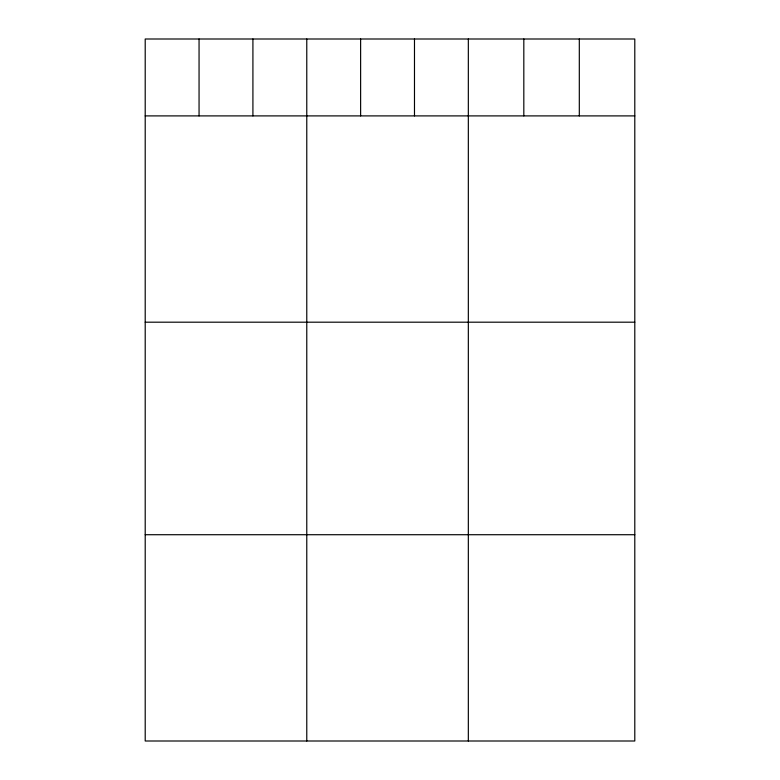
<?xml version="1.0" encoding="UTF-8"?>
<svg xmlns="http://www.w3.org/2000/svg" width="780" height="780" viewBox="0 0 780 780"><rect width="100%" height="100%" fill="white"/><g stroke="black" fill="none" stroke-linecap="round" stroke-linejoin="round"><path stroke-width="1.17" d="M634.793 115.898L634.793 741L145.207 741L145.207 39L634.793 39L634.793 115.898L145.207 115.898M145.207 322.189L634.793 322.189M145.207 534.719L634.793 534.719M579.306 39L579.306 115.898M523.819 39L523.819 115.898M468.331 39L468.331 741M414.482 39L414.482 115.898M360.623 39L360.623 115.898M306.774 39L306.774 741M252.915 39L252.915 115.898M199.056 39L199.056 115.898"/></g></svg>
